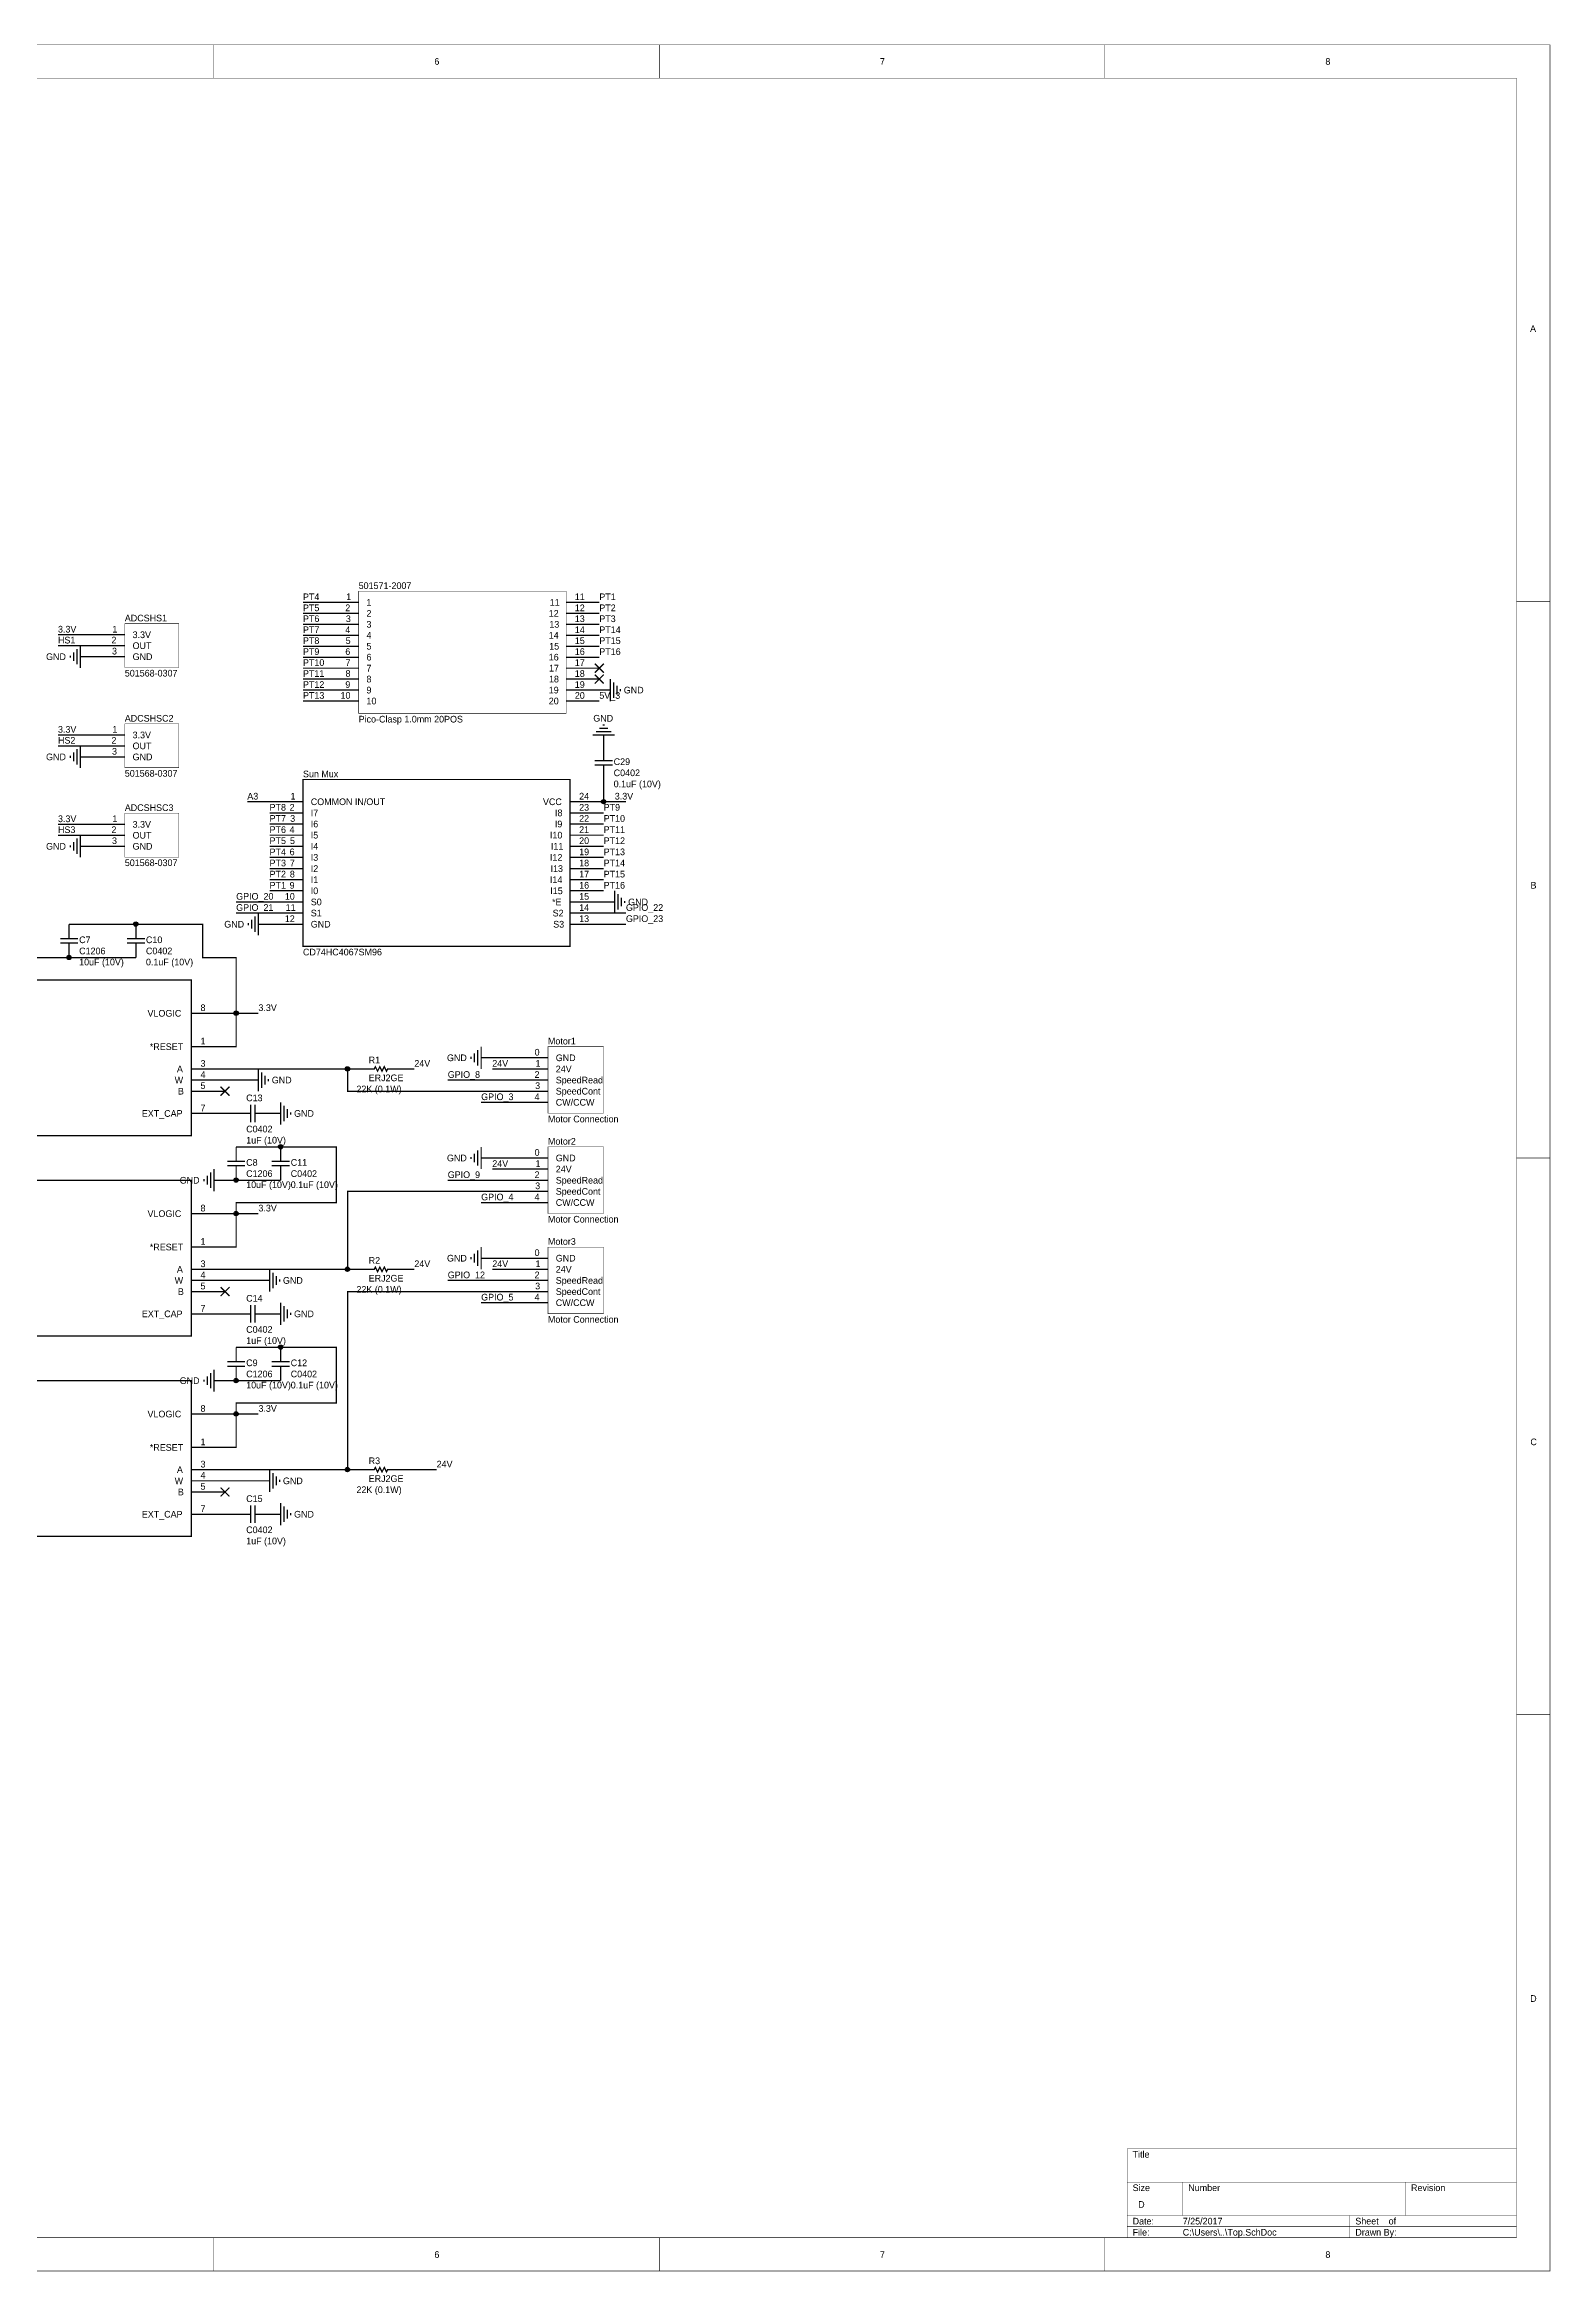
# Model space of a CAD drawing. Header units: millimetres. Extents: x 0 to 32, y 0 to 20.
# Drawn here: x 18.48 to 32, y 0 to 20 of the extents above; entities that cross this region are included whole.
import ezdxf

# ---------------------------------------------------------------- set-up
doc = ezdxf.new("R2010")
doc.units = ezdxf.units.MM
doc.header["$MEASUREMENT"] = 0
doc.layers.add('Sheet', color=255, linetype='Continuous')

msp = doc.modelspace()

# ---------------------------------------------------------------- linework, layer by layer
at = {"layer": 'Sheet'}
for points, const_width in [([(0, 20), (31.998, 20), (31.998, 0.002), (0, 0.002), (0, 20)], 0.0039), ([(20, 19.7), (20, 20)], 0.0039), ([(24, 19.7), (24, 20)], 0.0039), ([(28, 19.7), (28, 20)], 0.0039), ([(0.3, 19.7), (31.698, 19.7), (31.698, 0.302), (0.3, 0.302), (0.3, 19.7)], 0.0039), ([(21.3, 15.091), (23.164, 15.091), (23.164, 13.994), (21.3, 13.994), (21.3, 15.091)], 0.0039), ([(20.8, 14.991), (21, 14.991)], 0.0118), ([(20.8, 14.892), (21, 14.892)], 0.0118), ([(21.3, 14.991), (21, 14.991)], 0.0118), ([(21.3, 14.892), (21, 14.892)], 0.0118), ([(23.161, 14.991), (23.461, 14.991)], 0.0118), ([(23.161, 14.892), (23.461, 14.892)], 0.0118), ([(31.7, 15), (32, 15)], 0.0039), ([(18.6, 14.7), (18.9, 14.7)], 0.0118), ([(18.6, 14.602), (18.9, 14.602)], 0.0118), ([(18.8, 14.603), (18.8, 14.403)], 0.0118), ([(19.2, 14.7), (18.9, 14.7)], 0.0118), ([(19.2, 14.602), (18.9, 14.602)], 0.0118), ([(19.2, 14.8), (19.686, 14.8), (19.686, 14.406), (19.2, 14.406), (19.2, 14.8)], 0.0039), ([(20.8, 14.794), (21, 14.794)], 0.0118), ([(20.8, 14.695), (21, 14.695)], 0.0118), ([(21.3, 14.794), (21, 14.794)], 0.0118), ([(21.3, 14.695), (21, 14.695)], 0.0118), ([(23.161, 14.794), (23.461, 14.794)], 0.0118), ([(23.161, 14.695), (23.461, 14.695)], 0.0118), ([(18.71, 14.513), (18.71, 14.493)], 0.0118), ([(18.74, 14.543), (18.74, 14.463)], 0.0118), ([(18.77, 14.573), (18.77, 14.433)], 0.0118), ([(18.9, 14.503), (18.8, 14.503)], 0.0118), ([(19.2, 14.503), (18.9, 14.503)], 0.0118), ([(20.8, 14.597), (21, 14.597)], 0.0118), ([(20.8, 14.498), (21, 14.498)], 0.0118), ([(20.8, 14.4), (21, 14.4)], 0.0118), ([(21.3, 14.597), (21, 14.597)], 0.0118), ([(21.3, 14.498), (21, 14.498)], 0.0118), ([(21.3, 14.4), (21, 14.4)], 0.0118), ([(23.161, 14.597), (23.461, 14.597)], 0.0118), ([(23.161, 14.498), (23.461, 14.498)], 0.0118), ([(23.161, 14.4), (23.461, 14.4)], 0.0118), ([(23.421, 14.36), (23.501, 14.44)], 0.0118), ([(23.421, 14.44), (23.501, 14.36)], 0.0118), ([(20.8, 14.302), (21, 14.302)], 0.0118), ([(20.8, 14.203), (21, 14.203)], 0.0118), ([(21.3, 14.302), (21, 14.302)], 0.0118), ([(21.3, 14.203), (21, 14.203)], 0.0118), ([(23.161, 14.302), (23.461, 14.302)], 0.0118), ([(23.161, 14.203), (23.461, 14.203)], 0.0118), ([(23.421, 14.262), (23.501, 14.342)], 0.0118), ([(23.421, 14.342), (23.501, 14.262)], 0.0118), ([(23.461, 14.203), (23.561, 14.203)], 0.0118), ([(23.561, 14.303), (23.561, 14.103)], 0.0118), ([(23.591, 14.273), (23.591, 14.133)], 0.0118), ([(23.621, 14.243), (23.621, 14.163)], 0.0118), ([(23.651, 14.213), (23.651, 14.193)], 0.0118), ([(20.8, 14.105), (21, 14.105)], 0.0118), ([(21.3, 14.105), (21, 14.105)], 0.0118), ([(23.161, 14.105), (23.461, 14.105)], 0.0118), ([(18.6, 13.8), (18.9, 13.8)], 0.0118), ([(19.2, 13.8), (18.9, 13.8)], 0.0118), ([(19.2, 13.9), (19.686, 13.9), (19.686, 13.506), (19.2, 13.506), (19.2, 13.9)], 0.0039), ([(23.4, 13.8), (23.6, 13.8)], 0.0118), ([(23.43, 13.83), (23.57, 13.83)], 0.0118), ([(23.46, 13.86), (23.54, 13.86)], 0.0118), ([(23.49, 13.89), (23.51, 13.89)], 0.0118), ([(23.5, 13.7), (23.5, 13.8)], 0.0118), ([(18.6, 13.702), (18.9, 13.702)], 0.0118), ([(18.71, 13.613), (18.71, 13.593)], 0.0118), ([(18.74, 13.643), (18.74, 13.563)], 0.0118), ([(18.77, 13.673), (18.77, 13.533)], 0.0118), ([(18.8, 13.703), (18.8, 13.503)], 0.0118), ([(18.9, 13.603), (18.8, 13.603)], 0.0118), ([(19.2, 13.702), (18.9, 13.702)], 0.0118), ([(19.2, 13.603), (18.9, 13.603)], 0.0118), ([(23.5, 13.6), (23.5, 13.7)], 0.0118), ([(23.5, 13.6), (23.5, 13.57)], 0.0118), ([(20.8, 13.4), (23.198, 13.4), (23.198, 11.902), (20.8, 11.902), (20.8, 13.4)], 0.0118), ([(23.42, 13.57), (23.58, 13.57)], 0.0118), ([(23.58, 13.53), (23.42, 13.53)], 0.0118), ([(23.5, 13.5), (23.5, 13.53)], 0.0118), ([(23.5, 13.5), (23.5, 13.4)], 0.0118), ([(23.5, 13.4), (23.5, 13.2), (23.7, 13.2)], 0.0118), ([(20.5, 13.2), (20.3, 13.2)], 0.0118), ([(20.8, 13.2), (20.5, 13.2)], 0.0118), ([(23.2, 13.2), (23.5, 13.2)], 0.0118), ([(18.6, 12.997), (18.9, 12.997)], 0.0118), ([(19.2, 12.997), (18.9, 12.997)], 0.0118), ([(19.2, 13.097), (19.686, 13.097), (19.686, 12.703), (19.2, 12.703), (19.2, 13.097)], 0.0039), ([(20.8, 13.1), (20.5, 13.1)], 0.0118), ([(20.8, 13), (20.5, 13)], 0.0118), ([(23.2, 13.1), (23.5, 13.1)], 0.0118), ([(23.2, 13), (23.5, 13)], 0.0118), ([(18.6, 12.898), (18.9, 12.898)], 0.0118), ([(18.71, 12.81), (18.71, 12.79)], 0.0118), ([(18.74, 12.84), (18.74, 12.76)], 0.0118), ([(18.77, 12.87), (18.77, 12.73)], 0.0118), ([(18.8, 12.9), (18.8, 12.7)], 0.0118), ([(18.9, 12.8), (18.8, 12.8)], 0.0118), ([(19.2, 12.898), (18.9, 12.898)], 0.0118), ([(19.2, 12.8), (18.9, 12.8)], 0.0118), ([(20.8, 12.9), (20.5, 12.9)], 0.0118), ([(20.8, 12.8), (20.5, 12.8)], 0.0118), ([(23.2, 12.9), (23.5, 12.9)], 0.0118), ([(23.2, 12.8), (23.5, 12.8)], 0.0118), ([(20.8, 12.7), (20.5, 12.7)], 0.0118), ([(20.8, 12.6), (20.5, 12.6)], 0.0118), ([(23.2, 12.7), (23.5, 12.7)], 0.0118), ([(23.2, 12.6), (23.5, 12.6)], 0.0118), ([(20.8, 12.5), (20.5, 12.5)], 0.0118), ([(20.8, 12.4), (20.5, 12.4)], 0.0118), ([(23.2, 12.5), (23.5, 12.5)], 0.0118), ([(23.2, 12.4), (23.5, 12.4)], 0.0118), ([(23.6, 12.4), (23.6, 12.2)], 0.0118), ([(20.5, 12.3), (20.2, 12.3)], 0.0118), ([(20.5, 12.2), (20.2, 12.2)], 0.0118), ([(20.4, 12.2), (20.4, 12)], 0.0118), ([(20.8, 12.3), (20.5, 12.3)], 0.0118), ([(20.8, 12.2), (20.5, 12.2)], 0.0118), ([(23.2, 12.3), (23.5, 12.3)], 0.0118), ([(23.2, 12.2), (23.5, 12.2)], 0.0118), ([(23.5, 12.3), (23.6, 12.3)], 0.0118), ([(23.5, 12.2), (23.7, 12.2)], 0.0118), ([(23.63, 12.37), (23.63, 12.23)], 0.0118), ([(23.66, 12.34), (23.66, 12.26)], 0.0118), ([(23.69, 12.31), (23.69, 12.29)], 0.0118), ([(18.7, 12), (18.7, 12.1)], 0.0118), ([(20.2, 11.3), (20.2, 11.8), (19.9, 11.8), (19.9, 12.1), (19.3, 12.1), (18.7, 12.1)], 0.0118), ([(18.7, 12), (18.7, 11.97)], 0.0118), ([(19.3, 12), (19.3, 12.1)], 0.0118), ([(19.3, 12), (19.3, 11.97)], 0.0118), ([(20.31, 12.11), (20.31, 12.09)], 0.0118), ([(20.34, 12.14), (20.34, 12.06)], 0.0118), ([(20.37, 12.17), (20.37, 12.03)], 0.0118), ([(20.5, 12.1), (20.4, 12.1)], 0.0118), ([(20.8, 12.1), (20.5, 12.1)], 0.0118), ([(23.2, 12.1), (23.5, 12.1)], 0.0118), ([(23.5, 12.1), (23.7, 12.1)], 0.0118), ([(18.5, 11.8), (18.4, 11.8)], 0.0118), ([(19.3, 11.8), (18.7, 11.8), (18.5, 11.8)], 0.0118), ([(18.62, 11.97), (18.78, 11.97)], 0.0118), ([(18.78, 11.93), (18.62, 11.93)], 0.0118), ([(18.7, 11.9), (18.7, 11.93)], 0.0118), ([(18.7, 11.9), (18.7, 11.8)], 0.0118), ([(19.22, 11.97), (19.38, 11.97)], 0.0118), ([(19.38, 11.93), (19.22, 11.93)], 0.0118), ([(19.3, 11.9), (19.3, 11.93)], 0.0118), ([(19.3, 11.9), (19.3, 11.8)], 0.0118), ([(17.6, 11.6), (19.798, 11.6), (19.798, 10.202), (17.6, 10.202), (17.6, 11.6)], 0.0118), ([(19.8, 11.3), (20.1, 11.3)], 0.0118), ([(20.1, 11), (20.2, 11), (20.2, 11.3), (20.1, 11.3)], 0.0118), ([(20.2, 11.3), (20.4, 11.3)], 0.0118), ([(19.8, 11), (20.1, 11)], 0.0118), ([(22.4, 11), (22.4, 10.8)], 0.0118), ([(19.8, 10.8), (20.1, 10.8)], 0.0118), ([(21.3, 10.8), (21.2, 10.8), (20.1, 10.8)], 0.0118), ([(20.4, 10.8), (20.4, 10.6)], 0.0118), ([(21.2, 10.8), (21.2, 10.6), (22.7, 10.6)], 0.0118), ([(21.4, 10.8), (21.3, 10.8)], 0.0118), ([(21.6, 10.8), (21.56, 10.8), (21.55, 10.78), (21.53, 10.82), (21.51, 10.78), (21.49, 10.82), (21.47, 10.78), (21.45, 10.82), (21.44, 10.8), (21.4, 10.8)], 0.0118), ([(21.6, 10.8), (21.7, 10.8)], 0.0118), ([(21.7, 10.8), (21.8, 10.8)], 0.0118), ([(22.31, 10.91), (22.31, 10.89)], 0.0118), ([(22.34, 10.94), (22.34, 10.86)], 0.0118), ([(22.37, 10.97), (22.37, 10.83)], 0.0118), ([(22.5, 10.9), (22.4, 10.9)], 0.0118), ([(22.7, 10.9), (22.5, 10.9)], 0.0118), ([(22.7, 10.8), (22.5, 10.8)], 0.0118), ([(23, 10.9), (22.7, 10.9)], 0.0118), ([(23, 10.8), (22.7, 10.8)], 0.0118), ([(23, 11), (23.498, 11), (23.498, 10.402), (23, 10.402), (23, 11)], 0.0039), ([(19.8, 10.7), (20.1, 10.7)], 0.0118), ([(19.8, 10.6), (20.1, 10.6)], 0.0118), ([(20.06, 10.56), (20.14, 10.64)], 0.0118), ([(20.06, 10.64), (20.14, 10.56)], 0.0118), ([(20.3, 10.7), (20.1, 10.7)], 0.0118), ([(20.3, 10.7), (20.4, 10.7)], 0.0118), ([(20.43, 10.77), (20.43, 10.63)], 0.0118), ([(20.46, 10.74), (20.46, 10.66)], 0.0118), ([(20.49, 10.71), (20.49, 10.69)], 0.0118), ([(22.7, 10.7), (22.1, 10.7)], 0.0118), ([(23, 10.7), (22.7, 10.7)], 0.0118), ([(23, 10.6), (22.7, 10.6)], 0.0118), ([(19.8, 10.4), (20.1, 10.4)], 0.0118), ([(20.2, 10.4), (20.1, 10.4)], 0.0118), ([(20.3, 10.4), (20.2, 10.4)], 0.0118), ([(20.3, 10.4), (20.33, 10.4)], 0.0118), ([(20.33, 10.32), (20.33, 10.48)], 0.0118), ([(20.37, 10.48), (20.37, 10.32)], 0.0118), ([(20.4, 10.4), (20.37, 10.4)], 0.0118), ([(20.4, 10.4), (20.5, 10.4)], 0.0118), ([(20.5, 10.4), (20.6, 10.4)], 0.0118), ([(20.6, 10.5), (20.6, 10.3)], 0.0118), ([(20.63, 10.47), (20.63, 10.33)], 0.0118), ([(20.66, 10.44), (20.66, 10.36)], 0.0118), ([(20.69, 10.41), (20.69, 10.39)], 0.0118), ([(22.7, 10.5), (22.4, 10.5)], 0.0118), ([(23, 10.5), (22.7, 10.5)], 0.0118), ([(20.2, 10), (20.2, 10.1)], 0.0118), ([(20.2, 9.5), (20.2, 9.6), (21.1, 9.6), (21.1, 10.1), (20.6, 10.1), (20.2, 10.1)], 0.0118), ([(20.2, 10), (20.2, 9.97)], 0.0118), ([(20.6, 10), (20.6, 10.1)], 0.0118), ([(20.6, 10), (20.6, 9.97)], 0.0118), ([(22.31, 10.01), (22.31, 9.99)], 0.0118), ([(22.34, 10.04), (22.34, 9.96)], 0.0118), ([(22.37, 10.07), (22.37, 9.93)], 0.0118), ([(22.4, 10.1), (22.4, 9.9)], 0.0118), ([(22.5, 10), (22.4, 10)], 0.0118), ([(22.7, 10), (22.5, 10)], 0.0118), ([(23, 10), (22.7, 10)], 0.0118), ([(23, 10.1), (23.498, 10.1), (23.498, 9.502), (23, 9.502), (23, 10.1)], 0.0039), ([(31.7, 10), (32, 10)], 0.0039), ([(17.6, 9.8), (19.798, 9.8), (19.798, 8.402), (17.6, 8.402), (17.6, 9.8)], 0.0118), ([(19.91, 9.81), (19.91, 9.79)], 0.0118), ([(19.94, 9.84), (19.94, 9.76)], 0.0118), ([(19.97, 9.87), (19.97, 9.73)], 0.0118), ([(20, 9.9), (20, 9.7)], 0.0118), ([(20.1, 9.8), (20, 9.8)], 0.0118), ([(20.6, 9.8), (20.2, 9.8), (20.1, 9.8)], 0.0118), ([(20.12, 9.97), (20.28, 9.97)], 0.0118), ([(20.28, 9.93), (20.12, 9.93)], 0.0118), ([(20.2, 9.9), (20.2, 9.93)], 0.0118), ([(20.2, 9.9), (20.2, 9.8)], 0.0118), ([(20.52, 9.97), (20.68, 9.97)], 0.0118), ([(20.68, 9.93), (20.52, 9.93)], 0.0118), ([(20.6, 9.9), (20.6, 9.93)], 0.0118), ([(20.6, 9.9), (20.6, 9.8)], 0.0118), ([(22.7, 9.8), (22.1, 9.8)], 0.0118), ([(22.7, 9.9), (22.5, 9.9)], 0.0118), ([(23, 9.9), (22.7, 9.9)], 0.0118), ([(23, 9.8), (22.7, 9.8)], 0.0118), ([(22.7, 9.7), (21.2, 9.7), (21.2, 9)], 0.0118), ([(22.7, 9.6), (22.4, 9.6)], 0.0118), ([(23, 9.7), (22.7, 9.7)], 0.0118), ([(23, 9.6), (22.7, 9.6)], 0.0118), ([(19.8, 9.5), (20.1, 9.5)], 0.0118), ([(20.1, 9.5), (20.2, 9.5), (20.2, 9.2), (20.1, 9.2)], 0.0118), ([(20.2, 9.5), (20.4, 9.5)], 0.0118), ([(19.8, 9.2), (20.1, 9.2)], 0.0118), ([(22.4, 9.2), (22.4, 9)], 0.0118), ([(23, 9.2), (23.498, 9.2), (23.498, 8.602), (23, 8.602), (23, 9.2)], 0.0039), ([(19.8, 9), (20.1, 9)], 0.0118), ([(20.1, 9), (21.2, 9), (21.3, 9)], 0.0118), ([(20.5, 9), (20.5, 8.8)], 0.0118), ([(21.4, 9), (21.3, 9)], 0.0118), ([(21.6, 9), (21.56, 9), (21.55, 8.98), (21.53, 9.02), (21.51, 8.98), (21.49, 9.02), (21.47, 8.98), (21.45, 9.02), (21.44, 9), (21.4, 9)], 0.0118), ([(21.6, 9), (21.7, 9)], 0.0118), ([(21.7, 9), (21.8, 9)], 0.0118), ([(22.31, 9.11), (22.31, 9.09)], 0.0118), ([(22.34, 9.14), (22.34, 9.06)], 0.0118), ([(22.37, 9.17), (22.37, 9.03)], 0.0118), ([(22.5, 9.1), (22.4, 9.1)], 0.0118), ([(22.7, 9.1), (22.5, 9.1)], 0.0118), ([(22.7, 9), (22.5, 9)], 0.0118), ([(23, 9.1), (22.7, 9.1)], 0.0118), ([(23, 9), (22.7, 9)], 0.0118), ([(19.8, 8.9), (20.1, 8.9)], 0.0118), ([(19.8, 8.8), (20.1, 8.8)], 0.0118), ([(20.06, 8.76), (20.14, 8.84)], 0.0118), ([(20.06, 8.84), (20.14, 8.76)], 0.0118), ([(20.4, 8.9), (20.1, 8.9)], 0.0118), ([(20.4, 8.9), (20.5, 8.9)], 0.0118), ([(20.53, 8.97), (20.53, 8.83)], 0.0118), ([(20.56, 8.94), (20.56, 8.86)], 0.0118), ([(20.59, 8.91), (20.59, 8.89)], 0.0118), ([(22.7, 8.8), (21.2, 8.8), (21.2, 7.2)], 0.0118), ([(22.1, 8.9), (22.7, 8.9)], 0.0118), ([(23, 8.9), (22.7, 8.9)], 0.0118), ([(23, 8.8), (22.7, 8.8)], 0.0118), ([(19.8, 8.6), (20.1, 8.6)], 0.0118), ([(20.2, 8.6), (20.1, 8.6)], 0.0118), ([(20.3, 8.6), (20.2, 8.6)], 0.0118), ([(20.3, 8.6), (20.33, 8.6)], 0.0118), ([(20.33, 8.52), (20.33, 8.68)], 0.0118), ([(20.37, 8.68), (20.37, 8.52)], 0.0118), ([(20.4, 8.6), (20.37, 8.6)], 0.0118), ([(20.4, 8.6), (20.5, 8.6)], 0.0118), ([(20.5, 8.6), (20.6, 8.6)], 0.0118), ([(20.6, 8.7), (20.6, 8.5)], 0.0118), ([(20.63, 8.67), (20.63, 8.53)], 0.0118), ([(20.66, 8.64), (20.66, 8.56)], 0.0118), ([(20.69, 8.61), (20.69, 8.59)], 0.0118), ([(22.7, 8.7), (22.4, 8.7)], 0.0118), ([(23, 8.7), (22.7, 8.7)], 0.0118), ([(20.2, 8.2), (20.2, 8.3)], 0.0118), ([(20.2, 7.7), (20.2, 7.8), (21.1, 7.8), (21.1, 8.3), (20.6, 8.3), (20.2, 8.3)], 0.0118), ([(20.2, 8.2), (20.2, 8.17)], 0.0118), ([(20.6, 8.2), (20.6, 8.3)], 0.0118), ([(20.6, 8.2), (20.6, 8.17)], 0.0118), ([(17.6, 8), (19.798, 8), (19.798, 6.602), (17.6, 6.602), (17.6, 8)], 0.0118), ([(19.91, 8.01), (19.91, 7.99)], 0.0118), ([(19.94, 8.04), (19.94, 7.96)], 0.0118), ([(19.97, 8.07), (19.97, 7.93)], 0.0118), ([(20, 8.1), (20, 7.9)], 0.0118), ([(20.1, 8), (20, 8)], 0.0118), ([(20.6, 8), (20.2, 8), (20.1, 8)], 0.0118), ([(20.12, 8.17), (20.28, 8.17)], 0.0118), ([(20.28, 8.13), (20.12, 8.13)], 0.0118), ([(20.2, 8.1), (20.2, 8.13)], 0.0118), ([(20.2, 8.1), (20.2, 8)], 0.0118), ([(20.52, 8.17), (20.68, 8.17)], 0.0118), ([(20.68, 8.13), (20.52, 8.13)], 0.0118), ([(20.6, 8.1), (20.6, 8.13)], 0.0118), ([(20.6, 8.1), (20.6, 8)], 0.0118), ([(19.8, 7.7), (20.1, 7.7)], 0.0118), ([(20.1, 7.4), (20.2, 7.4), (20.2, 7.7), (20.1, 7.7)], 0.0118), ([(20.2, 7.7), (20.4, 7.7)], 0.0118), ([(19.8, 7.4), (20.1, 7.4)], 0.0118), ([(19.8, 7.2), (20.1, 7.2)], 0.0118), ([(20.1, 7.2), (21.2, 7.2), (21.3, 7.2)], 0.0118), ([(20.5, 7.2), (20.5, 7)], 0.0118), ([(21.4, 7.2), (21.3, 7.2)], 0.0118), ([(21.6, 7.2), (21.56, 7.2), (21.55, 7.18), (21.53, 7.22), (21.51, 7.18), (21.49, 7.22), (21.47, 7.18), (21.45, 7.22), (21.44, 7.2), (21.4, 7.2)], 0.0118), ([(21.6, 7.2), (21.7, 7.2)], 0.0118), ([(21.7, 7.2), (22, 7.2)], 0.0118), ([(19.8, 7.1), (20.1, 7.1)], 0.0118), ([(19.8, 7), (20.1, 7)], 0.0118), ([(20.06, 6.96), (20.14, 7.04)], 0.0118), ([(20.06, 7.04), (20.14, 6.96)], 0.0118), ([(20.4, 7.1), (20.1, 7.1)], 0.0118), ([(20.4, 7.1), (20.5, 7.1)], 0.0118), ([(20.53, 7.17), (20.53, 7.03)], 0.0118), ([(20.56, 7.14), (20.56, 7.06)], 0.0118), ([(20.59, 7.11), (20.59, 7.09)], 0.0118), ([(19.8, 6.8), (20.1, 6.8)], 0.0118), ([(20.2, 6.8), (20.1, 6.8)], 0.0118), ([(20.3, 6.8), (20.2, 6.8)], 0.0118), ([(20.3, 6.8), (20.33, 6.8)], 0.0118), ([(20.33, 6.72), (20.33, 6.88)], 0.0118), ([(20.37, 6.88), (20.37, 6.72)], 0.0118), ([(20.4, 6.8), (20.37, 6.8)], 0.0118), ([(20.4, 6.8), (20.5, 6.8)], 0.0118), ([(20.5, 6.8), (20.6, 6.8)], 0.0118), ([(20.6, 6.9), (20.6, 6.7)], 0.0118), ([(20.63, 6.87), (20.63, 6.73)], 0.0118), ([(20.66, 6.84), (20.66, 6.76)], 0.0118), ([(20.69, 6.81), (20.69, 6.79)], 0.0118), ([(31.7, 5), (32, 5)], 0.0039), ([(28.2, 1.1), (31.7, 1.1)], 0.0039), ([(28.2, 0.3), (28.2, 1.1)], 0.0039), ([(28.2, 0.8), (31.7, 0.8)], 0.0039), ([(28.7, 0.5), (28.7, 0.8)], 0.0039), ([(30.7, 0.5), (30.7, 0.8)], 0.0039), ([(28.2, 0.5), (31.7, 0.5)], 0.0039), ([(28.2, 0.4), (31.7, 0.4)], 0.0039), ([(30.2, 0.3), (30.2, 0.5)], 0.0039), ([(20, 0.3), (20, 0)], 0.0039), ([(24, 0.3), (24, 0)], 0.0039), ([(28, 0.3), (28, 0)], 0.0039)]:
    msp.add_lwpolyline(points, dxfattribs=dict(at, const_width=const_width))
at = {"layer": 'Sheet', "const_width": 0.02}
for points in [[(23.49, 13.2, 1), (23.51, 13.2, 1)], [(19.29, 12.1, 1), (19.31, 12.1, 1)], [(18.69, 11.8, 1), (18.71, 11.8, 1)], [(20.19, 11.3, 1), (20.21, 11.3, 1)], [(21.19, 10.8, 1), (21.21, 10.8, 1)], [(20.59, 10.1, 1), (20.61, 10.1, 1)], [(20.19, 9.8, 1), (20.21, 9.8, 1)], [(20.19, 9.5, 1), (20.21, 9.5, 1)], [(21.19, 9, 1), (21.21, 9, 1)], [(20.59, 8.3, 1), (20.61, 8.3, 1)], [(20.19, 8, 1), (20.21, 8, 1)], [(20.19, 7.7, 1), (20.21, 7.7, 1)], [(21.19, 7.2, 1), (21.21, 7.2, 1)]]:
    msp.add_lwpolyline(points, format="xyb", close=True, dxfattribs=at)
at = {"layer": 'Sheet'}
for centre, major_axis, ratio in [((23.499, 13.201), (0.0191, 0), 0.999979), ((23.499, 13.201), (0.0191, 0), 0.999979), ((23.499, 13.201), (0.0191, 0), 0.999979), ((23.499, 13.201), (0.0191, 0), 0.999979), ((23.499, 13.201), (0.0191, 0), 0.999979), ((19.299, 12.101), (0.0192, 0), 0.999979), ((19.299, 12.101), (0.0192, 0), 0.999979), ((19.299, 12.101), (0.0192, 0), 0.999979), ((19.299, 12.101), (0.0192, 0), 0.999979), ((19.299, 12.101), (0.0192, 0), 0.999979), ((18.699, 11.801), (0.0192, 0), 0.997208), ((18.699, 11.801), (0.0192, 0), 0.997208), ((18.699, 11.801), (0.0192, 0), 0.997208), ((18.699, 11.801), (0.0192, 0), 0.997208), ((18.699, 11.801), (0.0192, 0), 0.997208), ((20.199, 11.301), (0.0192, 0), 0.99725), ((20.199, 11.301), (0.0192, 0), 0.99725), ((20.199, 11.301), (0.0192, 0), 0.99725), ((20.199, 11.301), (0.0192, 0), 0.99725), ((20.199, 11.301), (0.0192, 0), 0.99725), ((20.199, 11.301), (0.0192, 0), 0.99725), ((21.199, 10.801), (0, 0.0192), 0.997333), ((21.199, 10.801), (0, 0.0192), 0.997333), ((21.199, 10.801), (0, 0.0192), 0.997333), ((21.199, 10.801), (0, 0.0192), 0.997333), ((20.599, 10.101), (0.0191, 0), 0.999958), ((20.599, 10.101), (0.0191, 0), 0.999958), ((20.599, 10.101), (0.0191, 0), 0.999958), ((20.599, 10.101), (0.0191, 0), 0.999958), ((20.599, 10.101), (0.0191, 0), 0.999958), ((20.199, 9.801), (0.0192, 0), 0.999958), ((20.199, 9.801), (0.0192, 0), 0.999958), ((20.199, 9.801), (0.0192, 0), 0.999958), ((20.199, 9.801), (0.0192, 0), 0.999958), ((20.199, 9.801), (0.0192, 0), 0.999958), ((20.199, 9.501), (0.0192, 0), 0.99725), ((20.199, 9.501), (0.0192, 0), 0.99725), ((20.199, 9.501), (0.0192, 0), 0.99725), ((20.199, 9.501), (0.0192, 0), 0.99725), ((20.199, 9.501), (0.0192, 0), 0.99725), ((20.199, 9.501), (0.0192, 0), 0.99725), ((21.199, 9.001), (0.0191, 0), 0.999958), ((21.199, 9.001), (0.0191, 0), 0.999958), ((21.199, 9.001), (0.0191, 0), 0.999958), ((21.199, 9.001), (0.0191, 0), 0.999958), ((20.599, 8.301), (0, 0.0192), 0.997333), ((20.599, 8.301), (0, 0.0192), 0.997333), ((20.599, 8.301), (0, 0.0192), 0.997333), ((20.599, 8.301), (0, 0.0192), 0.997333), ((20.599, 8.301), (0, 0.0192), 0.997333), ((20.199, 8.001), (0.0192, 0), 0.99725), ((20.199, 8.001), (0.0192, 0), 0.99725), ((20.199, 8.001), (0.0192, 0), 0.99725), ((20.199, 8.001), (0.0192, 0), 0.99725), ((20.199, 8.001), (0.0192, 0), 0.99725), ((20.199, 7.701), (0.0192, 0), 0.999979), ((20.199, 7.701), (0.0192, 0), 0.999979), ((20.199, 7.701), (0.0192, 0), 0.999979), ((20.199, 7.701), (0.0192, 0), 0.999979), ((20.199, 7.701), (0.0192, 0), 0.999979), ((20.199, 7.701), (0.0192, 0), 0.999979), ((21.199, 7.201), (0.0191, 0), 0.999958), ((21.199, 7.201), (0.0191, 0), 0.999958), ((21.199, 7.201), (0.0191, 0), 0.999958), ((21.199, 7.201), (0.0191, 0), 0.999958)]:
    msp.add_ellipse(centre, major_axis=major_axis, ratio=ratio, dxfattribs=at)

# ---------------------------------------------------------------- texts
for s, p in [('6', (21.98, 19.82)), ('7', (25.981, 19.82)), ('8', (29.981, 19.82)), ('A', (31.819, 17.42)), ('PT4', (20.8, 15.011)), ('1', (21.188, 15.011)), ('501571-2007', (21.3, 15.111)), ('1', (21.37, 14.961)), ('11', (23.016, 14.961)), ('11', (23.241, 15.011)), ('PT1', (23.461, 15.011)), ('ADCSHS1', (19.2, 14.82)), ('PT5', (20.8, 14.912)), ('PT6', (20.8, 14.814)), ('2', (21.18, 14.912)), ('3', (21.185, 14.814)), ('3', (21.37, 14.764)), ('2', (21.37, 14.862)), ('12', (23.007, 14.862)), ('13', (23.012, 14.764)), ('12', (23.241, 14.912)), ('13', (23.241, 14.814)), ('PT2', (23.461, 14.912)), ('PT3', (23.461, 14.814)), ('3.3V', (18.6, 14.72)), ('HS1', (18.6, 14.622)), ('2', (19.08, 14.622)), ('1', (19.088, 14.72)), ('3.3V', (19.27, 14.67)), ('OUT', (19.27, 14.572)), ('PT7', (20.8, 14.715)), ('PT8', (20.8, 14.617)), ('4', (21.18, 14.715)), ('5', (21.183, 14.617)), ('4', (21.37, 14.665)), ('5', (21.37, 14.567)), ('14', (23.007, 14.665)), ('15', (23.011, 14.567)), ('14', (23.241, 14.715)), ('15', (23.241, 14.617)), ('PT14', (23.461, 14.715)), ('PT15', (23.461, 14.617)), ('GND', (18.493, 14.473)), ('3', (19.085, 14.523)), ('GND', (19.27, 14.473)), ('PT9', (20.8, 14.519)), ('PT10', (20.8, 14.42)), ('6', (21.18, 14.519)), ('7', (21.182, 14.42)), ('6', (21.37, 14.469)), ('7', (21.37, 14.37)), ('16', (23.007, 14.469)), ('17', (23.009, 14.37)), ('16', (23.241, 14.519)), ('17', (23.241, 14.42)), ('PT16', (23.461, 14.519)), ('501568-0307', (19.2, 14.325)), ('PT11', (20.8, 14.322)), ('PT12', (20.8, 14.223)), ('9', (21.18, 14.223)), ('8', (21.182, 14.322)), ('8', (21.37, 14.272)), ('9', (21.37, 14.173)), ('19', (23.007, 14.173)), ('18', (23.009, 14.272)), ('18', (23.241, 14.322)), ('19', (23.241, 14.223)), ('GND', (23.681, 14.173)), ('PT13', (20.8, 14.125)), ('10', (21.137, 14.125)), ('10', (21.37, 14.075)), ('20', (23.007, 14.075)), ('20', (23.241, 14.125)), ('5V_3', (23.461, 14.125)), ('3.3V', (18.6, 13.82)), ('1', (19.088, 13.82)), ('ADCSHSC2', (19.2, 13.92)), ('3.3V', (19.27, 13.77)), ('Pico-Clasp 1.0mm 20POS', (21.3, 13.912)), ('GND', (23.407, 13.92)), ('GND', (18.493, 13.573)), ('HS2', (18.6, 13.722)), ('2', (19.08, 13.722)), ('3', (19.085, 13.623)), ('OUT', (19.27, 13.672)), ('GND', (19.27, 13.573)), ('501568-0307', (19.2, 13.425)), ('Sun Mux', (20.8, 13.42)), ('C29', (23.59, 13.53)), ('C0402', (23.59, 13.43)), ('A3', (20.3, 13.22)), ('1', (20.688, 13.22)), ('COMMON IN/OUT', (20.87, 13.17)), ('VCC', (22.955, 13.17)), ('24', (23.28, 13.22)), ('0.1uF (10V)', (23.59, 13.33)), ('3.3V', (23.6, 13.22)), ('3.3V', (18.6, 13.017)), ('1', (19.088, 13.017)), ('ADCSHSC3', (19.2, 13.117)), ('3.3V', (19.27, 12.967)), ('PT8', (20.5, 13.12)), ('PT7', (20.5, 13.02)), ('2', (20.68, 13.12)), ('3', (20.685, 13.02)), ('I7', (20.87, 13.07)), ('I6', (20.87, 12.97)), ('I9', (23.062, 12.97)), ('I8', (23.063, 13.07)), ('23', (23.28, 13.12)), ('22', (23.28, 13.02)), ('PT9', (23.5, 13.12)), ('PT10', (23.5, 13.02)), ('GND', (18.493, 12.77)), ('HS3', (18.6, 12.919)), ('2', (19.08, 12.919)), ('3', (19.085, 12.82)), ('OUT', (19.27, 12.869)), ('GND', (19.27, 12.77)), ('PT6', (20.5, 12.92)), ('PT5', (20.5, 12.82)), ('4', (20.68, 12.92)), ('5', (20.683, 12.82)), ('I5', (20.87, 12.87)), ('I4', (20.87, 12.77)), ('I10', (23.018, 12.87)), ('I11', (23.026, 12.77)), ('21', (23.28, 12.92)), ('20', (23.28, 12.82)), ('PT11', (23.5, 12.92)), ('PT12', (23.5, 12.82)), ('501568-0307', (19.2, 12.622)), ('PT4', (20.5, 12.72)), ('PT3', (20.5, 12.62)), ('6', (20.68, 12.72)), ('7', (20.682, 12.62)), ('I3', (20.87, 12.67)), ('I2', (20.87, 12.57)), ('I12', (23.018, 12.67)), ('I13', (23.023, 12.57)), ('19', (23.28, 12.72)), ('18', (23.28, 12.62)), ('PT13', (23.5, 12.72)), ('PT14', (23.5, 12.62)), ('PT2', (20.5, 12.52)), ('PT1', (20.5, 12.42)), ('9', (20.68, 12.42)), ('8', (20.682, 12.52)), ('I1', (20.87, 12.47)), ('I0', (20.87, 12.37)), ('I14', (23.018, 12.47)), ('I15', (23.021, 12.37)), ('17', (23.28, 12.52)), ('16', (23.28, 12.42)), ('PT15', (23.5, 12.52)), ('PT16', (23.5, 12.42)), ('B', (31.823, 12.42)), ('GPIO_20', (20.2, 12.32)), ('GPIO_21', (20.2, 12.22)), ('10', (20.637, 12.32)), ('11', (20.645, 12.22)), ('S0', (20.87, 12.27)), ('S1', (20.87, 12.17)), ('*E', (23.037, 12.27)), ('S2', (23.042, 12.17)), ('15', (23.28, 12.32)), ('14', (23.28, 12.22)), ('GPIO_22', (23.7, 12.22)), ('GND', (23.72, 12.27)), ('GND', (20.093, 12.07)), ('12', (20.637, 12.12)), ('GND', (20.87, 12.07)), ('S3', (23.047, 12.07)), ('13', (23.28, 12.12)), ('GPIO_23', (23.7, 12.12)), ('C7', (18.79, 11.93)), ('C1206', (18.79, 11.83)), ('C10', (19.39, 11.93)), ('C0402', (19.39, 11.83)), ('CD74HC4067SM96', (20.8, 11.82)), ('10uF (10V)', (18.79, 11.73)), ('0.1uF (10V)', (19.39, 11.73)), ('VLOGIC', (19.404, 11.27)), ('8', (19.88, 11.32)), ('3.3V', (20.4, 11.32)), ('*RESET', (19.425, 10.97)), ('1', (19.88, 11.02)), ('Motor1', (23, 11.02)), ('A', (19.668, 10.77)), ('3', (19.88, 10.82)), ('R1', (21.39, 10.85)), ('24V', (21.8, 10.82)), ('GND', (22.093, 10.87)), ('24V', (22.5, 10.82)), ('0', (22.88, 10.92)), ('1', (22.888, 10.82)), ('GND', (23.07, 10.87)), ('24V', (23.07, 10.77)), ('W', (19.648, 10.67)), ('B', (19.677, 10.57)), ('4', (19.88, 10.72)), ('5', (19.88, 10.62)), ('GND', (20.52, 10.67)), ('22K (0.1W)', (21.28, 10.59)), ('ERJ2GE', (21.39, 10.69)), ('GPIO_8', (22.1, 10.72)), ('2', (22.88, 10.72)), ('3', (22.885, 10.62)), ('SpeedRead', (23.07, 10.67)), ('SpeedCont', (23.07, 10.57)), ('EXT_CAP', (19.353, 10.37)), ('7', (19.88, 10.42)), ('C13', (20.29, 10.51)), ('GND', (20.72, 10.37)), ('GPIO_3', (22.4, 10.52)), ('4', (22.88, 10.52)), ('CW/CCW', (23.07, 10.47)), ('C0402', (20.29, 10.23)), ('Motor Connection', (23, 10.32)), ('1uF (10V)', (20.29, 10.13)), ('GND', (22.093, 9.97)), ('0', (22.88, 10.02)), ('Motor2', (23, 10.12)), ('GND', (23.07, 9.97)), ('GND', (19.693, 9.77)), ('C8', (20.29, 9.93)), ('C1206', (20.29, 9.83)), ('C11', (20.69, 9.93)), ('C0402', (20.69, 9.83)), ('GPIO_9', (22.1, 9.82)), ('24V', (22.5, 9.92)), ('2', (22.88, 9.82)), ('1', (22.888, 9.92)), ('24V', (23.07, 9.87)), ('SpeedRead', (23.07, 9.77)), ('10uF (10V)', (20.29, 9.73)), ('0.1uF (10V)', (20.69, 9.73)), ('GPIO_4', (22.4, 9.62)), ('4', (22.88, 9.62)), ('3', (22.885, 9.72)), ('SpeedCont', (23.07, 9.67)), ('CW/CCW', (23.07, 9.57)), ('VLOGIC', (19.404, 9.47)), ('8', (19.88, 9.52)), ('3.3V', (20.4, 9.52)), ('Motor Connection', (23, 9.42)), ('*RESET', (19.425, 9.17)), ('1', (19.88, 9.22)), ('Motor3', (23, 9.22)), ('A', (19.668, 8.97)), ('3', (19.88, 9.02)), ('R2', (21.39, 9.05)), ('24V', (21.8, 9.02)), ('GND', (22.093, 9.07)), ('24V', (22.5, 9.02)), ('0', (22.88, 9.12)), ('1', (22.888, 9.02)), ('GND', (23.07, 9.07)), ('24V', (23.07, 8.97)), ('W', (19.648, 8.87)), ('B', (19.677, 8.77)), ('4', (19.88, 8.92)), ('5', (19.88, 8.82)), ('GND', (20.62, 8.87)), ('22K (0.1W)', (21.28, 8.79)), ('ERJ2GE', (21.39, 8.89)), ('GPIO_12', (22.1, 8.92)), ('2', (22.88, 8.92)), ('3', (22.885, 8.82)), ('SpeedRead', (23.07, 8.87)), ('SpeedCont', (23.07, 8.77)), ('EXT_CAP', (19.353, 8.57)), ('7', (19.88, 8.62)), ('C14', (20.29, 8.71)), ('GND', (20.72, 8.57)), ('GPIO_5', (22.4, 8.72)), ('4', (22.88, 8.72)), ('CW/CCW', (23.07, 8.67)), ('C0402', (20.29, 8.43)), ('Motor Connection', (23, 8.52)), ('1uF (10V)', (20.29, 8.33)), ('GND', (19.693, 7.97)), ('C9', (20.29, 8.13)), ('C1206', (20.29, 8.03)), ('C12', (20.69, 8.13)), ('C0402', (20.69, 8.03)), ('10uF (10V)', (20.29, 7.93)), ('0.1uF (10V)', (20.69, 7.93)), ('VLOGIC', (19.404, 7.67)), ('8', (19.88, 7.72)), ('3.3V', (20.4, 7.72)), ('*RESET', (19.425, 7.37)), ('1', (19.88, 7.42)), ('C', (31.822, 7.42)), ('A', (19.668, 7.17)), ('3', (19.88, 7.22)), ('R3', (21.39, 7.25)), ('24V', (22, 7.22)), ('W', (19.648, 7.07)), ('B', (19.677, 6.97)), ('4', (19.88, 7.12)), ('5', (19.88, 7.02)), ('GND', (20.62, 7.07)), ('22K (0.1W)', (21.28, 6.99)), ('ERJ2GE', (21.39, 7.09)), ('EXT_CAP', (19.353, 6.77)), ('7', (19.88, 6.82)), ('C15', (20.29, 6.91)), ('GND', (20.72, 6.77)), ('C0402', (20.29, 6.63)), ('1uF (10V)', (20.29, 6.53)), ('D', (31.82, 2.42)), ('Title', (28.25, 1.02)), ('Size', (28.25, 0.72)), ('D', (28.3, 0.57)), ('Number', (28.75, 0.72)), ('Revision', (30.75, 0.72)), ('Date:', (28.25, 0.42)), ('7/25/2017', (28.7, 0.42)), ('Sheet    of', (30.25, 0.42)), ('File:', (28.25, 0.32)), ('C:\\Users\\..\\Top.SchDoc', (28.7, 0.32)), ('Drawn By:', (30.25, 0.32)), ('6', (21.98, 0.12)), ('7', (25.981, 0.12)), ('8', (29.981, 0.12))]:
    msp.add_text(s, height=0.06, dxfattribs=at).set_placement(p)

doc.saveas('drawing.dxf')
